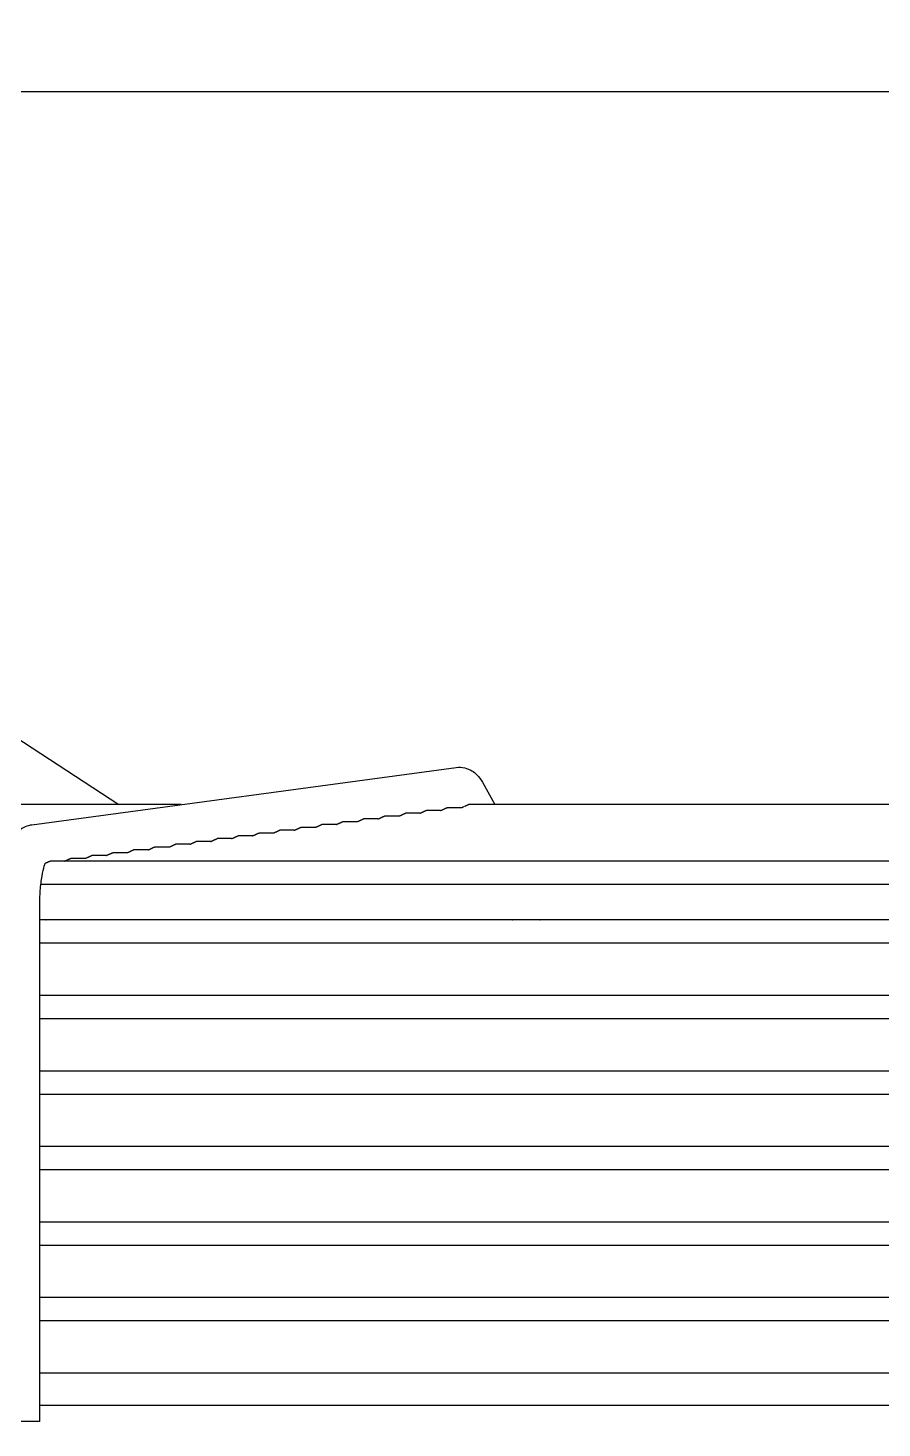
# Model space of a CAD drawing. Header units: millimetres. Extents: x 16950 to 32328, y 19251 to 29476.
# Drawn here: x 17318.57 to 17322.67, y 19604.17 to 19610.88 of the extents above; entities that cross this region are included whole.
import ezdxf

# ---------------------------------------------------------------- set-up
doc = ezdxf.new("R2010")
doc.units = ezdxf.units.MM
doc.header["$LTSCALE"] = 5
doc.layers.add('UNIT', color=6, linetype='Continuous')
doc.styles.add('SUBMITTAL', font='romans.shx', dxfattribs={"width": 0.75})
doc.dimstyles.new('SUBMITTAL', dxfattribs={"dimtxt": 0.09375, "dimasz": 0.09375, "dimexe": 0.03125, "dimexo": 0.0625, "dimgap": 0.0625, "dimtad": 0, "dimdec": 4, "dimzin": 4, "dimdsep": 46, "dimlunit": 4, "dimtxsty": 'SUBMITTAL', "dimcen": 0.09375, "dimclre": 6, "dimadec": 0, "dimazin": 0, "dimtfac": 1, "dimtdec": 0, "dimtofl": 0, "dimtmove": 0, "dimatfit": 3, "dimfxl": 0, "dimfrac": 2, "dimtolj": 1, "dimtzin": 4, "dimarcsym": 0})

msp = doc.modelspace()

# ---------------------------------------------------------------- linework, layer by layer
at = {"layer": 'UNIT'}
for p, q in [((17317.6477, 19610.5774), (17327.727, 19610.5774)), ((17318.0723, 19607.7721), (17319.0092, 19607.1581)), ((17318.5925, 19607.0615), (17320.628, 19607.3361)), ((17320.7528, 19607.2662), (17320.8128, 19607.1581)), ((17319.3087, 19607.1581), (17317.8031, 19607.1581)), ((17324.6886, 19607.1581), (17320.686, 19607.1581)), ((17320.252, 19607.0894), (17320.1832, 19607.0894)), ((17320.3522, 19607.1029), (17320.2835, 19607.1029)), ((17320.4524, 19607.1164), (17320.3837, 19607.1164)), ((17320.5526, 19607.1299), (17320.4839, 19607.1299)), ((17320.6525, 19607.1434), (17320.5841, 19607.1434)), ((17319.7511, 19607.0219), (17319.6821, 19607.0219)), ((17319.8513, 19607.0354), (17319.7823, 19607.0354)), ((17319.9515, 19607.0489), (17319.8826, 19607.0489)), ((17320.0516, 19607.0624), (17319.9828, 19607.0624)), ((17320.1518, 19607.0759), (17320.083, 19607.0759)), ((17319.2502, 19606.9544), (17319.181, 19606.9544)), ((17319.3504, 19606.9679), (17319.2812, 19606.9679)), ((17319.4505, 19606.9814), (17319.3814, 19606.9814)), ((17319.5507, 19606.9949), (17319.4817, 19606.9949)), ((17319.6509, 19607.0084), (17319.5819, 19607.0084)), ((17326.6948, 19606.8869), (17318.6799, 19606.8869)), ((17318.8494, 19606.9004), (17318.7801, 19606.9004)), ((17318.9496, 19606.9139), (17318.8803, 19606.9139)), ((17319.0498, 19606.9274), (17318.9805, 19606.9274)), ((17319.15, 19606.9409), (17319.0808, 19606.9409)), ((17318.6362, 19606.7767), (17326.7384, 19606.7767)), ((17318.6304, 19604.1995), (17318.6304, 19606.6689)), ((17326.7443, 19606.605), (17318.6304, 19606.605)), ((17318.6593, 19606.6064), (17318.6614, 19606.605)), ((17319.409, 19606.6064), (17319.409, 19606.605)), ((17318.6304, 19606.4948), (17326.7443, 19606.4948)), ((17326.7443, 19606.2428), (17318.6304, 19606.2428)), ((17318.6304, 19606.1326), (17326.7443, 19606.1326)), ((17326.7443, 19605.8806), (17318.6304, 19605.8806)), ((17318.6304, 19605.7704), (17326.7443, 19605.7704)), ((17326.7443, 19605.5184), (17318.6304, 19605.5184)), ((17318.6304, 19605.4081), (17326.7443, 19605.4081)), ((17326.7443, 19605.1562), (17318.6304, 19605.1562)), ((17318.6304, 19605.0459), (17326.7443, 19605.0459)), ((17326.7443, 19604.794), (17318.6304, 19604.794)), ((17318.6304, 19604.6837), (17326.7443, 19604.6837)), ((17326.7443, 19604.4318), (17318.6304, 19604.4318)), ((17318.6304, 19604.2782), (17326.7443, 19604.2782)), ((17318.6304, 19604.1995), (17318.4335, 19604.1995))]:
    msp.add_line(p, q, dxfattribs=at)
for start_param, end_param in [(0.23649, 0.259134), (1.752338, 1.774981)]:
    msp.add_ellipse((17320.9709, 19606.6705), major_axis=(-0.0861, -0.0478), ratio=0.875426, start_param=start_param, end_param=end_param, dxfattribs=at)
for points, knots in [([(17320.628, 19607.3361), (17320.6413, 19607.3379), (17320.6553, 19607.3372), (17320.6809, 19607.3314), (17320.6924, 19607.3265), (17320.7114, 19607.3152), (17320.7191, 19607.3089), (17320.7318, 19607.2964), (17320.737, 19607.2903), (17320.7458, 19607.2782), (17320.7495, 19607.2722), (17320.7528, 19607.2663), (17320.7528, 19607.2662), (17320.7528, 19607.2662)], [3.1066861, 3.1066861, 3.1066861, 3.1066861, 3.1999885, 3.1999885, 3.2942363, 3.2942363, 3.388484, 3.388484, 3.4827318, 3.4827318, 3.5769796, 3.5769796, 3.577925, 3.577925, 3.577925, 3.577925]), ([(17320.6525, 19607.1434), (17320.6528, 19607.1435), (17320.6531, 19607.1436), (17320.6534, 19607.1437), (17320.6548, 19607.1442), (17320.6562, 19607.1447), (17320.6575, 19607.1453), (17320.6588, 19607.1458), (17320.6601, 19607.1463), (17320.6613, 19607.1469), (17320.6625, 19607.1474), (17320.6636, 19607.1479), (17320.6647, 19607.1484)], [0.16559879, 0.16559879, 0.16559879, 0.16559879, 0.17073171, 0.17073171, 0.17073171, 0.19512195, 0.19512195, 0.19512195, 0.2195122, 0.2195122, 0.2195122, 0.24390244, 0.24390244, 0.24390244, 0.24390244]), ([(17320.6679, 19607.15), (17320.6689, 19607.1504), (17320.6699, 19607.1509), (17320.6708, 19607.1514), (17320.6717, 19607.1518), (17320.6726, 19607.1523), (17320.6734, 19607.1527), (17320.6743, 19607.1531), (17320.675, 19607.1535), (17320.6758, 19607.1539), (17320.6765, 19607.1543), (17320.6772, 19607.1546), (17320.6779, 19607.155), (17320.6786, 19607.1553), (17320.6792, 19607.1556), (17320.6798, 19607.1559), (17320.6804, 19607.1562), (17320.6809, 19607.1564), (17320.6815, 19607.1567), (17320.682, 19607.1569), (17320.6825, 19607.1571), (17320.6829, 19607.1573), (17320.6834, 19607.1575), (17320.6838, 19607.1576), (17320.6841, 19607.1577), (17320.6845, 19607.1579), (17320.6849, 19607.1579), (17320.6852, 19607.158), (17320.6855, 19607.1581), (17320.6857, 19607.1581), (17320.686, 19607.1581), (17320.686, 19607.1581), (17320.686, 19607.1581), (17320.686, 19607.1581)], [0.2682927, 0.2682927, 0.2682927, 0.2682927, 0.2926829, 0.2926829, 0.2926829, 0.3170732, 0.3170732, 0.3170732, 0.3414634, 0.3414634, 0.3414634, 0.3658537, 0.3658537, 0.3658537, 0.3902439, 0.3902439, 0.3902439, 0.4146341, 0.4146341, 0.4146341, 0.4390244, 0.4390244, 0.4390244, 0.4634146, 0.4634146, 0.4634146, 0.4878049, 0.4878049, 0.4878049, 0.5121951, 0.5121951, 0.5121951, 0.5152045, 0.5152045, 0.5152045, 0.5152045]), ([(17320.1518, 19607.0759), (17320.1531, 19607.0763), (17320.1542, 19607.0768), (17320.1554, 19607.0772), (17320.1567, 19607.0777), (17320.1579, 19607.0782), (17320.1591, 19607.0787), (17320.1602, 19607.0792), (17320.1614, 19607.0797), (17320.1625, 19607.0802), (17320.1635, 19607.0807), (17320.1646, 19607.0812), (17320.1656, 19607.0816), (17320.1665, 19607.0821), (17320.1675, 19607.0826), (17320.1684, 19607.083), (17320.1693, 19607.0834), (17320.1701, 19607.0838), (17320.1709, 19607.0842), (17320.1717, 19607.0846), (17320.1725, 19607.085), (17320.1732, 19607.0854), (17320.174, 19607.0857), (17320.1747, 19607.0861), (17320.1753, 19607.0864), (17320.176, 19607.0867), (17320.1766, 19607.087), (17320.1772, 19607.0873), (17320.1777, 19607.0875), (17320.1783, 19607.0878), (17320.1788, 19607.088), (17320.1793, 19607.0882), (17320.1798, 19607.0884), (17320.1802, 19607.0886), (17320.1806, 19607.0887), (17320.181, 19607.0889), (17320.1814, 19607.089), (17320.1818, 19607.0891), (17320.1821, 19607.0892), (17320.1824, 19607.0893), (17320.1827, 19607.0893), (17320.1829, 19607.0894), (17320.1831, 19607.0894), (17320.1832, 19607.0894), (17320.1832, 19607.0894), (17320.1832, 19607.0894)], [0.1733855, 0.1733855, 0.1733855, 0.1733855, 0.195122, 0.195122, 0.195122, 0.2195122, 0.2195122, 0.2195122, 0.2439024, 0.2439024, 0.2439024, 0.2682927, 0.2682927, 0.2682927, 0.2926829, 0.2926829, 0.2926829, 0.3170732, 0.3170732, 0.3170732, 0.3414634, 0.3414634, 0.3414634, 0.3658537, 0.3658537, 0.3658537, 0.3902439, 0.3902439, 0.3902439, 0.4146341, 0.4146341, 0.4146341, 0.4390244, 0.4390244, 0.4390244, 0.4634146, 0.4634146, 0.4634146, 0.4878049, 0.4878049, 0.4878049, 0.5121951, 0.5121951, 0.5121951, 0.5157051, 0.5157051, 0.5157051, 0.5157051]), ([(17320.252, 19607.0894), (17320.2533, 19607.0898), (17320.2545, 19607.0903), (17320.2556, 19607.0907), (17320.2569, 19607.0912), (17320.2581, 19607.0917), (17320.2593, 19607.0922), (17320.2605, 19607.0927), (17320.2616, 19607.0932), (17320.2627, 19607.0937), (17320.2638, 19607.0942), (17320.2648, 19607.0947), (17320.2658, 19607.0952), (17320.2668, 19607.0956), (17320.2677, 19607.0961), (17320.2686, 19607.0965), (17320.2695, 19607.0969), (17320.2703, 19607.0974), (17320.2712, 19607.0978), (17320.272, 19607.0981), (17320.2727, 19607.0985), (17320.2735, 19607.0989), (17320.2742, 19607.0992), (17320.2749, 19607.0996), (17320.2755, 19607.0999), (17320.2762, 19607.1002), (17320.2768, 19607.1005), (17320.2774, 19607.1008), (17320.278, 19607.101), (17320.2785, 19607.1013), (17320.279, 19607.1015), (17320.2795, 19607.1017), (17320.28, 19607.1019), (17320.2804, 19607.1021), (17320.2809, 19607.1022), (17320.2813, 19607.1024), (17320.2816, 19607.1025), (17320.282, 19607.1026), (17320.2823, 19607.1027), (17320.2826, 19607.1028), (17320.2829, 19607.1028), (17320.2831, 19607.1029), (17320.2834, 19607.1029), (17320.2834, 19607.1029), (17320.2834, 19607.1029), (17320.2835, 19607.1029)], [0.1730327, 0.1730327, 0.1730327, 0.1730327, 0.195122, 0.195122, 0.195122, 0.2195122, 0.2195122, 0.2195122, 0.2439024, 0.2439024, 0.2439024, 0.2682927, 0.2682927, 0.2682927, 0.2926829, 0.2926829, 0.2926829, 0.3170732, 0.3170732, 0.3170732, 0.3414634, 0.3414634, 0.3414634, 0.3658537, 0.3658537, 0.3658537, 0.3902439, 0.3902439, 0.3902439, 0.4146341, 0.4146341, 0.4146341, 0.4390244, 0.4390244, 0.4390244, 0.4634146, 0.4634146, 0.4634146, 0.4878049, 0.4878049, 0.4878049, 0.5121951, 0.5121951, 0.5121951, 0.5157186, 0.5157186, 0.5157186, 0.5157186]), ([(17320.3522, 19607.1029), (17320.3535, 19607.1033), (17320.3547, 19607.1038), (17320.3559, 19607.1042), (17320.3571, 19607.1048), (17320.3584, 19607.1053), (17320.3595, 19607.1058), (17320.3607, 19607.1063), (17320.3618, 19607.1068), (17320.3629, 19607.1072), (17320.364, 19607.1077), (17320.365, 19607.1082), (17320.366, 19607.1087), (17320.367, 19607.1091), (17320.3679, 19607.1096), (17320.3688, 19607.11), (17320.3697, 19607.1104), (17320.3706, 19607.1109), (17320.3714, 19607.1113), (17320.3722, 19607.1117), (17320.373, 19607.112), (17320.3737, 19607.1124), (17320.3744, 19607.1127), (17320.3751, 19607.1131), (17320.3758, 19607.1134), (17320.3764, 19607.1137), (17320.377, 19607.114), (17320.3776, 19607.1143), (17320.3782, 19607.1145), (17320.3787, 19607.1148), (17320.3792, 19607.115), (17320.3797, 19607.1152), (17320.3802, 19607.1154), (17320.3806, 19607.1156), (17320.3811, 19607.1157), (17320.3815, 19607.1159), (17320.3818, 19607.116), (17320.3822, 19607.1161), (17320.3825, 19607.1162), (17320.3828, 19607.1163), (17320.3831, 19607.1163), (17320.3834, 19607.1164), (17320.3836, 19607.1164), (17320.3836, 19607.1164), (17320.3837, 19607.1164), (17320.3837, 19607.1164)], [0.17268, 0.17268, 0.17268, 0.17268, 0.195122, 0.195122, 0.195122, 0.2195122, 0.2195122, 0.2195122, 0.2439024, 0.2439024, 0.2439024, 0.2682927, 0.2682927, 0.2682927, 0.2926829, 0.2926829, 0.2926829, 0.3170732, 0.3170732, 0.3170732, 0.3414634, 0.3414634, 0.3414634, 0.3658537, 0.3658537, 0.3658537, 0.3902439, 0.3902439, 0.3902439, 0.4146341, 0.4146341, 0.4146341, 0.4390244, 0.4390244, 0.4390244, 0.4634146, 0.4634146, 0.4634146, 0.4878049, 0.4878049, 0.4878049, 0.5121951, 0.5121951, 0.5121951, 0.515732, 0.515732, 0.515732, 0.515732]), ([(17320.4524, 19607.1164), (17320.4537, 19607.1168), (17320.4549, 19607.1173), (17320.4561, 19607.1178), (17320.4574, 19607.1183), (17320.4586, 19607.1188), (17320.4598, 19607.1193), (17320.461, 19607.1198), (17320.4621, 19607.1203), (17320.4632, 19607.1207), (17320.4642, 19607.1212), (17320.4653, 19607.1217), (17320.4663, 19607.1222), (17320.4672, 19607.1226), (17320.4682, 19607.1231), (17320.4691, 19607.1235), (17320.47, 19607.1239), (17320.4708, 19607.1244), (17320.4716, 19607.1248), (17320.4724, 19607.1252), (17320.4732, 19607.1255), (17320.4739, 19607.1259), (17320.4747, 19607.1262), (17320.4753, 19607.1266), (17320.476, 19607.1269), (17320.4766, 19607.1272), (17320.4773, 19607.1275), (17320.4778, 19607.1278), (17320.4784, 19607.128), (17320.479, 19607.1283), (17320.4795, 19607.1285), (17320.48, 19607.1287), (17320.4804, 19607.1289), (17320.4809, 19607.1291), (17320.4813, 19607.1292), (17320.4817, 19607.1294), (17320.4821, 19607.1295), (17320.4824, 19607.1296), (17320.4828, 19607.1297), (17320.483, 19607.1298), (17320.4833, 19607.1298), (17320.4836, 19607.1298), (17320.4838, 19607.1299), (17320.4838, 19607.1299), (17320.4839, 19607.1299), (17320.4839, 19607.1299)], [0.1723275, 0.1723275, 0.1723275, 0.1723275, 0.195122, 0.195122, 0.195122, 0.2195122, 0.2195122, 0.2195122, 0.2439024, 0.2439024, 0.2439024, 0.2682927, 0.2682927, 0.2682927, 0.2926829, 0.2926829, 0.2926829, 0.3170732, 0.3170732, 0.3170732, 0.3414634, 0.3414634, 0.3414634, 0.3658537, 0.3658537, 0.3658537, 0.3902439, 0.3902439, 0.3902439, 0.4146341, 0.4146341, 0.4146341, 0.4390244, 0.4390244, 0.4390244, 0.4634146, 0.4634146, 0.4634146, 0.4878049, 0.4878049, 0.4878049, 0.5121951, 0.5121951, 0.5121951, 0.5157454, 0.5157454, 0.5157454, 0.5157454]), ([(17320.5526, 19607.1299), (17320.5539, 19607.1303), (17320.5551, 19607.1308), (17320.5563, 19607.1313), (17320.5576, 19607.1318), (17320.5588, 19607.1323), (17320.56, 19607.1328), (17320.5612, 19607.1333), (17320.5623, 19607.1338), (17320.5634, 19607.1343), (17320.5645, 19607.1347), (17320.5655, 19607.1352), (17320.5665, 19607.1357), (17320.5675, 19607.1361), (17320.5684, 19607.1366), (17320.5693, 19607.137), (17320.5702, 19607.1374), (17320.571, 19607.1379), (17320.5719, 19607.1383), (17320.5727, 19607.1387), (17320.5734, 19607.139), (17320.5742, 19607.1394), (17320.5749, 19607.1397), (17320.5756, 19607.1401), (17320.5762, 19607.1404), (17320.5769, 19607.1407), (17320.5775, 19607.141), (17320.5781, 19607.1413), (17320.5786, 19607.1415), (17320.5792, 19607.1418), (17320.5797, 19607.142), (17320.5802, 19607.1422), (17320.5807, 19607.1424), (17320.5811, 19607.1426), (17320.5815, 19607.1427), (17320.5819, 19607.1429), (17320.5823, 19607.143), (17320.5827, 19607.1431), (17320.583, 19607.1432), (17320.5833, 19607.1432), (17320.5836, 19607.1433), (17320.5838, 19607.1433), (17320.584, 19607.1434), (17320.5841, 19607.1434), (17320.5841, 19607.1434), (17320.5841, 19607.1434)], [0.1719755, 0.1719755, 0.1719755, 0.1719755, 0.195122, 0.195122, 0.195122, 0.2195122, 0.2195122, 0.2195122, 0.2439024, 0.2439024, 0.2439024, 0.2682927, 0.2682927, 0.2682927, 0.2926829, 0.2926829, 0.2926829, 0.3170732, 0.3170732, 0.3170732, 0.3414634, 0.3414634, 0.3414634, 0.3658537, 0.3658537, 0.3658537, 0.3902439, 0.3902439, 0.3902439, 0.4146341, 0.4146341, 0.4146341, 0.4390244, 0.4390244, 0.4390244, 0.4634146, 0.4634146, 0.4634146, 0.4878049, 0.4878049, 0.4878049, 0.5121951, 0.5121951, 0.5121951, 0.5157586, 0.5157586, 0.5157586, 0.5157586]), ([(17318.4335, 19606.6689), (17318.4335, 19606.7017), (17318.4348, 19606.7345), (17318.44, 19606.7979), (17318.4439, 19606.8283), (17318.4543, 19606.8852), (17318.4607, 19606.9115), (17318.4773, 19606.9601), (17318.4868, 19606.9825), (17318.5106, 19607.0152), (17318.5197, 19607.0257), (17318.5458, 19607.0462), (17318.564, 19607.0562), (17318.5881, 19607.0608), (17318.5903, 19607.0612), (17318.5925, 19607.0615)], [1.570796, 1.570796, 1.570796, 1.570796, 1.877974, 1.877974, 2.185152, 2.185152, 2.49233, 2.49233, 2.799508, 2.799508, 2.940974, 2.940974, 3.091858, 3.091858, 3.106686, 3.106686, 3.106686, 3.106686]), ([(17319.6509, 19607.0084), (17319.652, 19607.0088), (17319.6531, 19607.0092), (17319.6542, 19607.0096), (17319.6555, 19607.0102), (17319.6567, 19607.0107), (17319.6579, 19607.0112), (17319.6591, 19607.0117), (17319.6602, 19607.0122), (17319.6613, 19607.0127), (17319.6624, 19607.0132), (17319.6634, 19607.0136), (17319.6644, 19607.0141), (17319.6654, 19607.0146), (17319.6663, 19607.015), (17319.6672, 19607.0155), (17319.6681, 19607.0159), (17319.669, 19607.0163), (17319.6698, 19607.0167), (17319.6706, 19607.0171), (17319.6714, 19607.0175), (17319.6721, 19607.0179), (17319.6728, 19607.0182), (17319.6735, 19607.0186), (17319.6742, 19607.0189), (17319.6748, 19607.0192), (17319.6754, 19607.0195), (17319.676, 19607.0198), (17319.6766, 19607.02), (17319.6771, 19607.0203), (17319.6776, 19607.0205), (17319.6782, 19607.0207), (17319.6786, 19607.0209), (17319.6791, 19607.0211), (17319.6795, 19607.0213), (17319.6799, 19607.0214), (17319.6803, 19607.0215), (17319.6806, 19607.0216), (17319.681, 19607.0217), (17319.6813, 19607.0218), (17319.6815, 19607.0218), (17319.6818, 19607.0219), (17319.682, 19607.0219), (17319.6821, 19607.0219), (17319.6821, 19607.0219), (17319.6821, 19607.0219)], [0.1751457, 0.1751457, 0.1751457, 0.1751457, 0.195122, 0.195122, 0.195122, 0.2195122, 0.2195122, 0.2195122, 0.2439024, 0.2439024, 0.2439024, 0.2682927, 0.2682927, 0.2682927, 0.2926829, 0.2926829, 0.2926829, 0.3170732, 0.3170732, 0.3170732, 0.3414634, 0.3414634, 0.3414634, 0.3658537, 0.3658537, 0.3658537, 0.3902439, 0.3902439, 0.3902439, 0.4146341, 0.4146341, 0.4146341, 0.4390244, 0.4390244, 0.4390244, 0.4634146, 0.4634146, 0.4634146, 0.4878049, 0.4878049, 0.4878049, 0.5121951, 0.5121951, 0.5121951, 0.5156368, 0.5156368, 0.5156368, 0.5156368]), ([(17319.7511, 19607.0219), (17319.7522, 19607.0223), (17319.7533, 19607.0227), (17319.7544, 19607.0232), (17319.7557, 19607.0237), (17319.7569, 19607.0242), (17319.7581, 19607.0247), (17319.7593, 19607.0252), (17319.7604, 19607.0257), (17319.7615, 19607.0262), (17319.7626, 19607.0267), (17319.7636, 19607.0271), (17319.7646, 19607.0276), (17319.7656, 19607.0281), (17319.7665, 19607.0285), (17319.7674, 19607.029), (17319.7683, 19607.0294), (17319.7692, 19607.0298), (17319.77, 19607.0302), (17319.7708, 19607.0306), (17319.7716, 19607.031), (17319.7723, 19607.0314), (17319.773, 19607.0317), (17319.7737, 19607.0321), (17319.7744, 19607.0324), (17319.775, 19607.0327), (17319.7757, 19607.033), (17319.7762, 19607.0333), (17319.7768, 19607.0335), (17319.7774, 19607.0338), (17319.7779, 19607.034), (17319.7784, 19607.0342), (17319.7789, 19607.0344), (17319.7793, 19607.0346), (17319.7797, 19607.0348), (17319.7801, 19607.0349), (17319.7805, 19607.035), (17319.7809, 19607.0351), (17319.7812, 19607.0352), (17319.7815, 19607.0353), (17319.7818, 19607.0353), (17319.782, 19607.0354), (17319.7823, 19607.0354), (17319.7823, 19607.0354), (17319.7823, 19607.0354), (17319.7823, 19607.0354)], [0.1747945, 0.1747945, 0.1747945, 0.1747945, 0.195122, 0.195122, 0.195122, 0.2195122, 0.2195122, 0.2195122, 0.2439024, 0.2439024, 0.2439024, 0.2682927, 0.2682927, 0.2682927, 0.2926829, 0.2926829, 0.2926829, 0.3170732, 0.3170732, 0.3170732, 0.3414634, 0.3414634, 0.3414634, 0.3658537, 0.3658537, 0.3658537, 0.3902439, 0.3902439, 0.3902439, 0.4146341, 0.4146341, 0.4146341, 0.4390244, 0.4390244, 0.4390244, 0.4634146, 0.4634146, 0.4634146, 0.4878049, 0.4878049, 0.4878049, 0.5121951, 0.5121951, 0.5121951, 0.5156505, 0.5156505, 0.5156505, 0.5156505]), ([(17319.8513, 19607.0354), (17319.8524, 19607.0358), (17319.8536, 19607.0362), (17319.8547, 19607.0367), (17319.8559, 19607.0372), (17319.8572, 19607.0377), (17319.8584, 19607.0382), (17319.8595, 19607.0387), (17319.8607, 19607.0392), (17319.8617, 19607.0397), (17319.8628, 19607.0402), (17319.8639, 19607.0407), (17319.8648, 19607.0411), (17319.8658, 19607.0416), (17319.8668, 19607.042), (17319.8677, 19607.0425), (17319.8686, 19607.0429), (17319.8694, 19607.0433), (17319.8702, 19607.0437), (17319.871, 19607.0441), (17319.8718, 19607.0445), (17319.8725, 19607.0449), (17319.8733, 19607.0452), (17319.874, 19607.0456), (17319.8746, 19607.0459), (17319.8753, 19607.0462), (17319.8759, 19607.0465), (17319.8765, 19607.0468), (17319.877, 19607.047), (17319.8776, 19607.0473), (17319.8781, 19607.0475), (17319.8786, 19607.0477), (17319.8791, 19607.0479), (17319.8795, 19607.0481), (17319.8799, 19607.0483), (17319.8803, 19607.0484), (17319.8807, 19607.0485), (17319.8811, 19607.0486), (17319.8814, 19607.0487), (17319.8817, 19607.0488), (17319.882, 19607.0488), (17319.8823, 19607.0489), (17319.8825, 19607.0489), (17319.8825, 19607.0489), (17319.8825, 19607.0489), (17319.8826, 19607.0489)], [0.1744428, 0.1744428, 0.1744428, 0.1744428, 0.195122, 0.195122, 0.195122, 0.2195122, 0.2195122, 0.2195122, 0.2439024, 0.2439024, 0.2439024, 0.2682927, 0.2682927, 0.2682927, 0.2926829, 0.2926829, 0.2926829, 0.3170732, 0.3170732, 0.3170732, 0.3414634, 0.3414634, 0.3414634, 0.3658537, 0.3658537, 0.3658537, 0.3902439, 0.3902439, 0.3902439, 0.4146341, 0.4146341, 0.4146341, 0.4390244, 0.4390244, 0.4390244, 0.4634146, 0.4634146, 0.4634146, 0.4878049, 0.4878049, 0.4878049, 0.5121951, 0.5121951, 0.5121951, 0.5156642, 0.5156642, 0.5156642, 0.5156642]), ([(17319.9515, 19607.0489), (17319.9526, 19607.0493), (17319.9538, 19607.0498), (17319.9549, 19607.0502), (17319.9562, 19607.0507), (17319.9574, 19607.0512), (17319.9586, 19607.0517), (17319.9598, 19607.0522), (17319.9609, 19607.0527), (17319.962, 19607.0532), (17319.9631, 19607.0537), (17319.9641, 19607.0542), (17319.9651, 19607.0546), (17319.9661, 19607.0551), (17319.967, 19607.0555), (17319.9679, 19607.056), (17319.9688, 19607.0564), (17319.9697, 19607.0568), (17319.9705, 19607.0572), (17319.9713, 19607.0576), (17319.972, 19607.058), (17319.9728, 19607.0584), (17319.9735, 19607.0587), (17319.9742, 19607.0591), (17319.9749, 19607.0594), (17319.9755, 19607.0597), (17319.9761, 19607.06), (17319.9767, 19607.0603), (17319.9773, 19607.0605), (17319.9778, 19607.0608), (17319.9783, 19607.061), (17319.9788, 19607.0612), (17319.9793, 19607.0614), (17319.9797, 19607.0616), (17319.9802, 19607.0618), (17319.9806, 19607.0619), (17319.9809, 19607.062), (17319.9813, 19607.0621), (17319.9816, 19607.0622), (17319.9819, 19607.0623), (17319.9822, 19607.0623), (17319.9825, 19607.0624), (17319.9827, 19607.0624), (17319.9827, 19607.0624), (17319.9828, 19607.0624), (17319.9828, 19607.0624)], [0.1740907, 0.1740907, 0.1740907, 0.1740907, 0.195122, 0.195122, 0.195122, 0.2195122, 0.2195122, 0.2195122, 0.2439024, 0.2439024, 0.2439024, 0.2682927, 0.2682927, 0.2682927, 0.2926829, 0.2926829, 0.2926829, 0.3170732, 0.3170732, 0.3170732, 0.3414634, 0.3414634, 0.3414634, 0.3658537, 0.3658537, 0.3658537, 0.3902439, 0.3902439, 0.3902439, 0.4146341, 0.4146341, 0.4146341, 0.4390244, 0.4390244, 0.4390244, 0.4634146, 0.4634146, 0.4634146, 0.4878049, 0.4878049, 0.4878049, 0.5121951, 0.5121951, 0.5121951, 0.5156779, 0.5156779, 0.5156779, 0.5156779]), ([(17320.0516, 19607.0624), (17320.0529, 19607.0628), (17320.054, 19607.0633), (17320.0551, 19607.0637), (17320.0564, 19607.0642), (17320.0577, 19607.0647), (17320.0588, 19607.0652), (17320.06, 19607.0657), (17320.0611, 19607.0662), (17320.0622, 19607.0667), (17320.0633, 19607.0672), (17320.0643, 19607.0677), (17320.0653, 19607.0681), (17320.0663, 19607.0686), (17320.0672, 19607.0691), (17320.0681, 19607.0695), (17320.069, 19607.0699), (17320.0699, 19607.0703), (17320.0707, 19607.0707), (17320.0715, 19607.0711), (17320.0723, 19607.0715), (17320.073, 19607.0719), (17320.0737, 19607.0722), (17320.0744, 19607.0726), (17320.0751, 19607.0729), (17320.0757, 19607.0732), (17320.0763, 19607.0735), (17320.0769, 19607.0738), (17320.0775, 19607.074), (17320.078, 19607.0743), (17320.0786, 19607.0745), (17320.0791, 19607.0747), (17320.0795, 19607.0749), (17320.08, 19607.0751), (17320.0804, 19607.0752), (17320.0808, 19607.0754), (17320.0812, 19607.0755), (17320.0815, 19607.0756), (17320.0819, 19607.0757), (17320.0821, 19607.0758), (17320.0824, 19607.0758), (17320.0827, 19607.0759), (17320.0829, 19607.0759), (17320.083, 19607.0759), (17320.083, 19607.0759), (17320.083, 19607.0759)], [0.1737382, 0.1737382, 0.1737382, 0.1737382, 0.195122, 0.195122, 0.195122, 0.2195122, 0.2195122, 0.2195122, 0.2439024, 0.2439024, 0.2439024, 0.2682927, 0.2682927, 0.2682927, 0.2926829, 0.2926829, 0.2926829, 0.3170732, 0.3170732, 0.3170732, 0.3414634, 0.3414634, 0.3414634, 0.3658537, 0.3658537, 0.3658537, 0.3902439, 0.3902439, 0.3902439, 0.4146341, 0.4146341, 0.4146341, 0.4390244, 0.4390244, 0.4390244, 0.4634146, 0.4634146, 0.4634146, 0.4878049, 0.4878049, 0.4878049, 0.5121951, 0.5121951, 0.5121951, 0.5156915, 0.5156915, 0.5156915, 0.5156915]), ([(17319.15, 19606.9409), (17319.151, 19606.9413), (17319.152, 19606.9417), (17319.153, 19606.9421), (17319.1543, 19606.9426), (17319.1555, 19606.9431), (17319.1567, 19606.9436), (17319.1579, 19606.9441), (17319.159, 19606.9446), (17319.1601, 19606.9451), (17319.1612, 19606.9456), (17319.1622, 19606.9461), (17319.1632, 19606.9466), (17319.1642, 19606.947), (17319.1651, 19606.9475), (17319.166, 19606.9479), (17319.1669, 19606.9484), (17319.1678, 19606.9488), (17319.1686, 19606.9492), (17319.1694, 19606.9496), (17319.1702, 19606.95), (17319.1709, 19606.9504), (17319.1717, 19606.9507), (17319.1724, 19606.9511), (17319.173, 19606.9514), (17319.1737, 19606.9517), (17319.1743, 19606.952), (17319.1749, 19606.9523), (17319.1755, 19606.9526), (17319.176, 19606.9528), (17319.1765, 19606.953), (17319.177, 19606.9532), (17319.1775, 19606.9534), (17319.1779, 19606.9536), (17319.1784, 19606.9538), (17319.1788, 19606.9539), (17319.1791, 19606.954), (17319.1795, 19606.9542), (17319.1798, 19606.9542), (17319.1801, 19606.9543), (17319.1804, 19606.9544), (17319.1807, 19606.9544), (17319.1809, 19606.9544), (17319.1809, 19606.9544), (17319.181, 19606.9544), (17319.181, 19606.9544)], [0.1768915, 0.1768915, 0.1768915, 0.1768915, 0.195122, 0.195122, 0.195122, 0.2195122, 0.2195122, 0.2195122, 0.2439024, 0.2439024, 0.2439024, 0.2682927, 0.2682927, 0.2682927, 0.2926829, 0.2926829, 0.2926829, 0.3170732, 0.3170732, 0.3170732, 0.3414634, 0.3414634, 0.3414634, 0.3658537, 0.3658537, 0.3658537, 0.3902439, 0.3902439, 0.3902439, 0.4146341, 0.4146341, 0.4146341, 0.4390244, 0.4390244, 0.4390244, 0.4634146, 0.4634146, 0.4634146, 0.4878049, 0.4878049, 0.4878049, 0.5121951, 0.5121951, 0.5121951, 0.515568, 0.515568, 0.515568, 0.515568]), ([(17319.2502, 19606.9544), (17319.2512, 19606.9548), (17319.2522, 19606.9552), (17319.2532, 19606.9556), (17319.2545, 19606.9561), (17319.2557, 19606.9566), (17319.2569, 19606.9571), (17319.2581, 19606.9576), (17319.2592, 19606.9581), (17319.2603, 19606.9586), (17319.2614, 19606.9591), (17319.2624, 19606.9596), (17319.2634, 19606.9601), (17319.2644, 19606.9605), (17319.2654, 19606.961), (17319.2663, 19606.9614), (17319.2672, 19606.9619), (17319.268, 19606.9623), (17319.2688, 19606.9627), (17319.2697, 19606.9631), (17319.2704, 19606.9635), (17319.2712, 19606.9639), (17319.2719, 19606.9642), (17319.2726, 19606.9646), (17319.2732, 19606.9649), (17319.2739, 19606.9652), (17319.2745, 19606.9655), (17319.2751, 19606.9658), (17319.2757, 19606.966), (17319.2762, 19606.9663), (17319.2767, 19606.9665), (17319.2772, 19606.9667), (17319.2777, 19606.9669), (17319.2782, 19606.9671), (17319.2786, 19606.9673), (17319.279, 19606.9674), (17319.2794, 19606.9675), (17319.2797, 19606.9677), (17319.2801, 19606.9677), (17319.2804, 19606.9678), (17319.2806, 19606.9679), (17319.2809, 19606.9679), (17319.2811, 19606.9679), (17319.2812, 19606.9679), (17319.2812, 19606.9679), (17319.2812, 19606.9679)], [0.1765439, 0.1765439, 0.1765439, 0.1765439, 0.195122, 0.195122, 0.195122, 0.2195122, 0.2195122, 0.2195122, 0.2439024, 0.2439024, 0.2439024, 0.2682927, 0.2682927, 0.2682927, 0.2926829, 0.2926829, 0.2926829, 0.3170732, 0.3170732, 0.3170732, 0.3414634, 0.3414634, 0.3414634, 0.3658537, 0.3658537, 0.3658537, 0.3902439, 0.3902439, 0.3902439, 0.4146341, 0.4146341, 0.4146341, 0.4390244, 0.4390244, 0.4390244, 0.4634146, 0.4634146, 0.4634146, 0.4878049, 0.4878049, 0.4878049, 0.5121951, 0.5121951, 0.5121951, 0.5155818, 0.5155818, 0.5155818, 0.5155818]), ([(17319.3504, 19606.9679), (17319.3514, 19606.9683), (17319.3525, 19606.9687), (17319.3535, 19606.9691), (17319.3547, 19606.9696), (17319.356, 19606.9701), (17319.3572, 19606.9706), (17319.3583, 19606.9711), (17319.3595, 19606.9716), (17319.3606, 19606.9721), (17319.3616, 19606.9726), (17319.3627, 19606.9731), (17319.3637, 19606.9736), (17319.3647, 19606.9741), (17319.3656, 19606.9745), (17319.3665, 19606.975), (17319.3674, 19606.9754), (17319.3683, 19606.9758), (17319.3691, 19606.9762), (17319.3699, 19606.9766), (17319.3707, 19606.977), (17319.3714, 19606.9774), (17319.3721, 19606.9777), (17319.3728, 19606.9781), (17319.3735, 19606.9784), (17319.3741, 19606.9787), (17319.3747, 19606.979), (17319.3753, 19606.9793), (17319.3759, 19606.9795), (17319.3765, 19606.9798), (17319.377, 19606.98), (17319.3775, 19606.9802), (17319.3779, 19606.9804), (17319.3784, 19606.9806), (17319.3788, 19606.9808), (17319.3792, 19606.9809), (17319.3796, 19606.981), (17319.38, 19606.9811), (17319.3803, 19606.9812), (17319.3806, 19606.9813), (17319.3809, 19606.9814), (17319.3811, 19606.9814), (17319.3814, 19606.9814), (17319.3814, 19606.9814), (17319.3814, 19606.9814), (17319.3814, 19606.9814)], [0.1761954, 0.1761954, 0.1761954, 0.1761954, 0.195122, 0.195122, 0.195122, 0.2195122, 0.2195122, 0.2195122, 0.2439024, 0.2439024, 0.2439024, 0.2682927, 0.2682927, 0.2682927, 0.2926829, 0.2926829, 0.2926829, 0.3170732, 0.3170732, 0.3170732, 0.3414634, 0.3414634, 0.3414634, 0.3658537, 0.3658537, 0.3658537, 0.3902439, 0.3902439, 0.3902439, 0.4146341, 0.4146341, 0.4146341, 0.4390244, 0.4390244, 0.4390244, 0.4634146, 0.4634146, 0.4634146, 0.4878049, 0.4878049, 0.4878049, 0.5121951, 0.5121951, 0.5121951, 0.5155955, 0.5155955, 0.5155955, 0.5155955]), ([(17319.4505, 19606.9814), (17319.4516, 19606.9818), (17319.4527, 19606.9822), (17319.4537, 19606.9826), (17319.455, 19606.9831), (17319.4562, 19606.9836), (17319.4574, 19606.9841), (17319.4586, 19606.9847), (17319.4597, 19606.9852), (17319.4608, 19606.9856), (17319.4619, 19606.9861), (17319.4629, 19606.9866), (17319.4639, 19606.9871), (17319.4649, 19606.9876), (17319.4658, 19606.988), (17319.4667, 19606.9885), (17319.4676, 19606.9889), (17319.4685, 19606.9893), (17319.4693, 19606.9897), (17319.4701, 19606.9901), (17319.4709, 19606.9905), (17319.4716, 19606.9909), (17319.4724, 19606.9912), (17319.473, 19606.9916), (17319.4737, 19606.9919), (17319.4744, 19606.9922), (17319.475, 19606.9925), (17319.4756, 19606.9928), (17319.4761, 19606.993), (17319.4767, 19606.9933), (17319.4772, 19606.9935), (17319.4777, 19606.9937), (17319.4782, 19606.9939), (17319.4786, 19606.9941), (17319.479, 19606.9943), (17319.4794, 19606.9944), (17319.4798, 19606.9945), (17319.4802, 19606.9946), (17319.4805, 19606.9947), (17319.4808, 19606.9948), (17319.4811, 19606.9949), (17319.4814, 19606.9949), (17319.4816, 19606.9949), (17319.4816, 19606.9949), (17319.4816, 19606.9949), (17319.4817, 19606.9949)], [0.1758462, 0.1758462, 0.1758462, 0.1758462, 0.195122, 0.195122, 0.195122, 0.2195122, 0.2195122, 0.2195122, 0.2439024, 0.2439024, 0.2439024, 0.2682927, 0.2682927, 0.2682927, 0.2926829, 0.2926829, 0.2926829, 0.3170732, 0.3170732, 0.3170732, 0.3414634, 0.3414634, 0.3414634, 0.3658537, 0.3658537, 0.3658537, 0.3902439, 0.3902439, 0.3902439, 0.4146341, 0.4146341, 0.4146341, 0.4390244, 0.4390244, 0.4390244, 0.4634146, 0.4634146, 0.4634146, 0.4878049, 0.4878049, 0.4878049, 0.5121951, 0.5121951, 0.5121951, 0.5156093, 0.5156093, 0.5156093, 0.5156093]), ([(17319.5507, 19606.9949), (17319.5518, 19606.9953), (17319.5529, 19606.9957), (17319.5539, 19606.9961), (17319.5552, 19606.9966), (17319.5565, 19606.9972), (17319.5576, 19606.9977), (17319.5588, 19606.9982), (17319.56, 19606.9987), (17319.561, 19606.9992), (17319.5621, 19606.9996), (17319.5632, 19607.0001), (17319.5641, 19607.0006), (17319.5651, 19607.0011), (17319.5661, 19607.0015), (17319.567, 19607.002), (17319.5679, 19607.0024), (17319.5687, 19607.0028), (17319.5695, 19607.0032), (17319.5703, 19607.0036), (17319.5711, 19607.004), (17319.5719, 19607.0044), (17319.5726, 19607.0047), (17319.5733, 19607.0051), (17319.5739, 19607.0054), (17319.5746, 19607.0057), (17319.5752, 19607.006), (17319.5758, 19607.0063), (17319.5764, 19607.0065), (17319.5769, 19607.0068), (17319.5774, 19607.007), (17319.5779, 19607.0072), (17319.5784, 19607.0074), (17319.5788, 19607.0076), (17319.5793, 19607.0078), (17319.5797, 19607.0079), (17319.58, 19607.008), (17319.5804, 19607.0081), (17319.5807, 19607.0082), (17319.581, 19607.0083), (17319.5813, 19607.0084), (17319.5816, 19607.0084), (17319.5818, 19607.0084), (17319.5818, 19607.0084), (17319.5819, 19607.0084), (17319.5819, 19607.0084)], [0.1754963, 0.1754963, 0.1754963, 0.1754963, 0.195122, 0.195122, 0.195122, 0.2195122, 0.2195122, 0.2195122, 0.2439024, 0.2439024, 0.2439024, 0.2682927, 0.2682927, 0.2682927, 0.2926829, 0.2926829, 0.2926829, 0.3170732, 0.3170732, 0.3170732, 0.3414634, 0.3414634, 0.3414634, 0.3658537, 0.3658537, 0.3658537, 0.3902439, 0.3902439, 0.3902439, 0.4146341, 0.4146341, 0.4146341, 0.4390244, 0.4390244, 0.4390244, 0.4634146, 0.4634146, 0.4634146, 0.4878049, 0.4878049, 0.4878049, 0.5121951, 0.5121951, 0.5121951, 0.5156231, 0.5156231, 0.5156231, 0.5156231]), ([(17318.6569, 19606.8766), (17318.6576, 19606.877), (17318.6582, 19606.8773), (17318.6589, 19606.8776), (17318.66, 19606.8781), (17318.661, 19606.8786), (17318.662, 19606.879), (17318.663, 19606.8795), (17318.664, 19606.88), (17318.6649, 19606.8804), (17318.6658, 19606.8809), (17318.6666, 19606.8813), (17318.6674, 19606.8817), (17318.6683, 19606.8821), (17318.669, 19606.8825), (17318.6698, 19606.8829), (17318.6705, 19606.8832), (17318.6712, 19606.8836), (17318.6719, 19606.8839), (17318.6725, 19606.8842), (17318.6731, 19606.8845), (17318.6737, 19606.8848), (17318.6743, 19606.8851), (17318.6749, 19606.8853), (17318.6754, 19606.8855), (17318.6759, 19606.8858), (17318.6764, 19606.886), (17318.6768, 19606.8861), (17318.6772, 19606.8863), (17318.6776, 19606.8864), (17318.678, 19606.8866), (17318.6784, 19606.8867), (17318.6787, 19606.8868), (17318.679, 19606.8868), (17318.6793, 19606.8869), (17318.6796, 19606.8869), (17318.6798, 19606.8869), (17318.6798, 19606.8869), (17318.6798, 19606.8869), (17318.6799, 19606.8869)], [0.2291588, 0.2291588, 0.2291588, 0.2291588, 0.2439024, 0.2439024, 0.2439024, 0.2682927, 0.2682927, 0.2682927, 0.2926829, 0.2926829, 0.2926829, 0.3170732, 0.3170732, 0.3170732, 0.3414634, 0.3414634, 0.3414634, 0.3658537, 0.3658537, 0.3658537, 0.3902439, 0.3902439, 0.3902439, 0.4146341, 0.4146341, 0.4146341, 0.4390244, 0.4390244, 0.4390244, 0.4634146, 0.4634146, 0.4634146, 0.4878049, 0.4878049, 0.4878049, 0.5121951, 0.5121951, 0.5121951, 0.5154991, 0.5154991, 0.5154991, 0.5154991]), ([(17318.7492, 19606.8869), (17318.7502, 19606.8873), (17318.7511, 19606.8876), (17318.752, 19606.888), (17318.7533, 19606.8885), (17318.7545, 19606.889), (17318.7557, 19606.8896), (17318.7569, 19606.8901), (17318.758, 19606.8906), (17318.7591, 19606.8911), (17318.7602, 19606.8916), (17318.7613, 19606.8921), (17318.7623, 19606.8925), (17318.7633, 19606.893), (17318.7642, 19606.8935), (17318.7651, 19606.8939), (17318.766, 19606.8944), (17318.7669, 19606.8948), (17318.7677, 19606.8952), (17318.7685, 19606.8956), (17318.7693, 19606.896), (17318.77, 19606.8964), (17318.7707, 19606.8967), (17318.7714, 19606.8971), (17318.7721, 19606.8974), (17318.7728, 19606.8977), (17318.7734, 19606.898), (17318.774, 19606.8983), (17318.7745, 19606.8986), (17318.7751, 19606.8988), (17318.7756, 19606.899), (17318.7761, 19606.8993), (17318.7766, 19606.8995), (17318.777, 19606.8996), (17318.7775, 19606.8998), (17318.7779, 19606.8999), (17318.7782, 19606.9001), (17318.7786, 19606.9002), (17318.7789, 19606.9003), (17318.7792, 19606.9003), (17318.7795, 19606.9004), (17318.7798, 19606.9004), (17318.78, 19606.9004), (17318.78, 19606.9004), (17318.7801, 19606.9004), (17318.7801, 19606.9004)], [0.1782737, 0.1782737, 0.1782737, 0.1782737, 0.195122, 0.195122, 0.195122, 0.2195122, 0.2195122, 0.2195122, 0.2439024, 0.2439024, 0.2439024, 0.2682927, 0.2682927, 0.2682927, 0.2926829, 0.2926829, 0.2926829, 0.3170732, 0.3170732, 0.3170732, 0.3414634, 0.3414634, 0.3414634, 0.3658537, 0.3658537, 0.3658537, 0.3902439, 0.3902439, 0.3902439, 0.4146341, 0.4146341, 0.4146341, 0.4390244, 0.4390244, 0.4390244, 0.4634146, 0.4634146, 0.4634146, 0.4878049, 0.4878049, 0.4878049, 0.5121951, 0.5121951, 0.5121951, 0.5155129, 0.5155129, 0.5155129, 0.5155129]), ([(17318.8494, 19606.9004), (17318.8504, 19606.9008), (17318.8513, 19606.9012), (17318.8522, 19606.9015), (17318.8535, 19606.902), (17318.8548, 19606.9026), (17318.856, 19606.9031), (17318.8572, 19606.9036), (17318.8583, 19606.9041), (17318.8594, 19606.9046), (17318.8605, 19606.9051), (17318.8615, 19606.9056), (17318.8625, 19606.906), (17318.8635, 19606.9065), (17318.8644, 19606.907), (17318.8653, 19606.9074), (17318.8662, 19606.9079), (17318.8671, 19606.9083), (17318.8679, 19606.9087), (17318.8687, 19606.9091), (17318.8695, 19606.9095), (17318.8702, 19606.9099), (17318.871, 19606.9102), (17318.8717, 19606.9106), (17318.8723, 19606.9109), (17318.873, 19606.9112), (17318.8736, 19606.9115), (17318.8742, 19606.9118), (17318.8748, 19606.9121), (17318.8753, 19606.9123), (17318.8758, 19606.9125), (17318.8763, 19606.9128), (17318.8768, 19606.9129), (17318.8772, 19606.9131), (17318.8777, 19606.9133), (17318.8781, 19606.9134), (17318.8785, 19606.9136), (17318.8788, 19606.9137), (17318.8792, 19606.9138), (17318.8795, 19606.9138), (17318.8798, 19606.9139), (17318.88, 19606.9139), (17318.8802, 19606.9139), (17318.8803, 19606.9139), (17318.8803, 19606.9139), (17318.8803, 19606.9139)], [0.1779295, 0.1779295, 0.1779295, 0.1779295, 0.195122, 0.195122, 0.195122, 0.2195122, 0.2195122, 0.2195122, 0.2439024, 0.2439024, 0.2439024, 0.2682927, 0.2682927, 0.2682927, 0.2926829, 0.2926829, 0.2926829, 0.3170732, 0.3170732, 0.3170732, 0.3414634, 0.3414634, 0.3414634, 0.3658537, 0.3658537, 0.3658537, 0.3902439, 0.3902439, 0.3902439, 0.4146341, 0.4146341, 0.4146341, 0.4390244, 0.4390244, 0.4390244, 0.4634146, 0.4634146, 0.4634146, 0.4878049, 0.4878049, 0.4878049, 0.5121951, 0.5121951, 0.5121951, 0.5155267, 0.5155267, 0.5155267, 0.5155267]), ([(17318.9496, 19606.9139), (17318.9506, 19606.9143), (17318.9516, 19606.9147), (17318.9525, 19606.915), (17318.9538, 19606.9156), (17318.955, 19606.9161), (17318.9562, 19606.9166), (17318.9574, 19606.9171), (17318.9585, 19606.9176), (17318.9596, 19606.9181), (17318.9607, 19606.9186), (17318.9617, 19606.9191), (17318.9627, 19606.9196), (17318.9637, 19606.92), (17318.9647, 19606.9205), (17318.9656, 19606.9209), (17318.9665, 19606.9214), (17318.9673, 19606.9218), (17318.9681, 19606.9222), (17318.969, 19606.9226), (17318.9697, 19606.923), (17318.9705, 19606.9234), (17318.9712, 19606.9237), (17318.9719, 19606.9241), (17318.9726, 19606.9244), (17318.9732, 19606.9247), (17318.9738, 19606.925), (17318.9744, 19606.9253), (17318.975, 19606.9256), (17318.9755, 19606.9258), (17318.9761, 19606.926), (17318.9766, 19606.9262), (17318.977, 19606.9264), (17318.9775, 19606.9266), (17318.9779, 19606.9268), (17318.9783, 19606.9269), (17318.9787, 19606.927), (17318.9791, 19606.9272), (17318.9794, 19606.9273), (17318.9797, 19606.9273), (17318.98, 19606.9274), (17318.9802, 19606.9274), (17318.9805, 19606.9274), (17318.9805, 19606.9274), (17318.9805, 19606.9274), (17318.9805, 19606.9274)], [0.1775844, 0.1775844, 0.1775844, 0.1775844, 0.195122, 0.195122, 0.195122, 0.2195122, 0.2195122, 0.2195122, 0.2439024, 0.2439024, 0.2439024, 0.2682927, 0.2682927, 0.2682927, 0.2926829, 0.2926829, 0.2926829, 0.3170732, 0.3170732, 0.3170732, 0.3414634, 0.3414634, 0.3414634, 0.3658537, 0.3658537, 0.3658537, 0.3902439, 0.3902439, 0.3902439, 0.4146341, 0.4146341, 0.4146341, 0.4390244, 0.4390244, 0.4390244, 0.4634146, 0.4634146, 0.4634146, 0.4878049, 0.4878049, 0.4878049, 0.5121951, 0.5121951, 0.5121951, 0.5155404, 0.5155404, 0.5155404, 0.5155404]), ([(17319.0498, 19606.9274), (17319.0508, 19606.9278), (17319.0518, 19606.9282), (17319.0527, 19606.9286), (17319.054, 19606.9291), (17319.0553, 19606.9296), (17319.0564, 19606.9301), (17319.0576, 19606.9306), (17319.0588, 19606.9311), (17319.0599, 19606.9316), (17319.0609, 19606.9321), (17319.062, 19606.9326), (17319.063, 19606.9331), (17319.064, 19606.9335), (17319.0649, 19606.934), (17319.0658, 19606.9344), (17319.0667, 19606.9349), (17319.0676, 19606.9353), (17319.0684, 19606.9357), (17319.0692, 19606.9361), (17319.07, 19606.9365), (17319.0707, 19606.9369), (17319.0714, 19606.9372), (17319.0721, 19606.9376), (17319.0728, 19606.9379), (17319.0734, 19606.9382), (17319.0741, 19606.9385), (17319.0746, 19606.9388), (17319.0752, 19606.9391), (17319.0758, 19606.9393), (17319.0763, 19606.9395), (17319.0768, 19606.9397), (17319.0773, 19606.9399), (17319.0777, 19606.9401), (17319.0781, 19606.9403), (17319.0785, 19606.9404), (17319.0789, 19606.9405), (17319.0793, 19606.9407), (17319.0796, 19606.9407), (17319.0799, 19606.9408), (17319.0802, 19606.9409), (17319.0805, 19606.9409), (17319.0807, 19606.9409), (17319.0807, 19606.9409), (17319.0807, 19606.9409), (17319.0808, 19606.9409)], [0.1772384, 0.1772384, 0.1772384, 0.1772384, 0.195122, 0.195122, 0.195122, 0.2195122, 0.2195122, 0.2195122, 0.2439024, 0.2439024, 0.2439024, 0.2682927, 0.2682927, 0.2682927, 0.2926829, 0.2926829, 0.2926829, 0.3170732, 0.3170732, 0.3170732, 0.3414634, 0.3414634, 0.3414634, 0.3658537, 0.3658537, 0.3658537, 0.3902439, 0.3902439, 0.3902439, 0.4146341, 0.4146341, 0.4146341, 0.4390244, 0.4390244, 0.4390244, 0.4634146, 0.4634146, 0.4634146, 0.4878049, 0.4878049, 0.4878049, 0.5121951, 0.5121951, 0.5121951, 0.5155542, 0.5155542, 0.5155542, 0.5155542]), ([(17318.6304, 19606.6689), (17318.6304, 19606.6953), (17318.6314, 19606.7217), (17318.6353, 19606.7713), (17318.6381, 19606.7945), (17318.6448, 19606.8339), (17318.6487, 19606.8505), (17318.654, 19606.8684), (17318.6555, 19606.8729), (17318.6569, 19606.8767)], [1.5707963, 1.5707963, 1.5707963, 1.5707963, 1.8648194, 1.8648194, 2.1537199, 2.1537199, 2.4236626, 2.4236626, 2.5311599, 2.5311599, 2.5311599, 2.5311599])]:
    msp.add_open_spline(points, degree=3, knots=knots, dxfattribs=at)

# ---------------------------------------------------------------- leaders
msp.add_leader([(17251.8755, 19600.7667), (17266.5401, 19614.8826), (17383.7891, 19614.8826)], dimstyle='SUBMITTAL', override={"dimscale": 36, "dimarcsym": 1}, dxfattribs=at)

doc.saveas('drawing.dxf')
